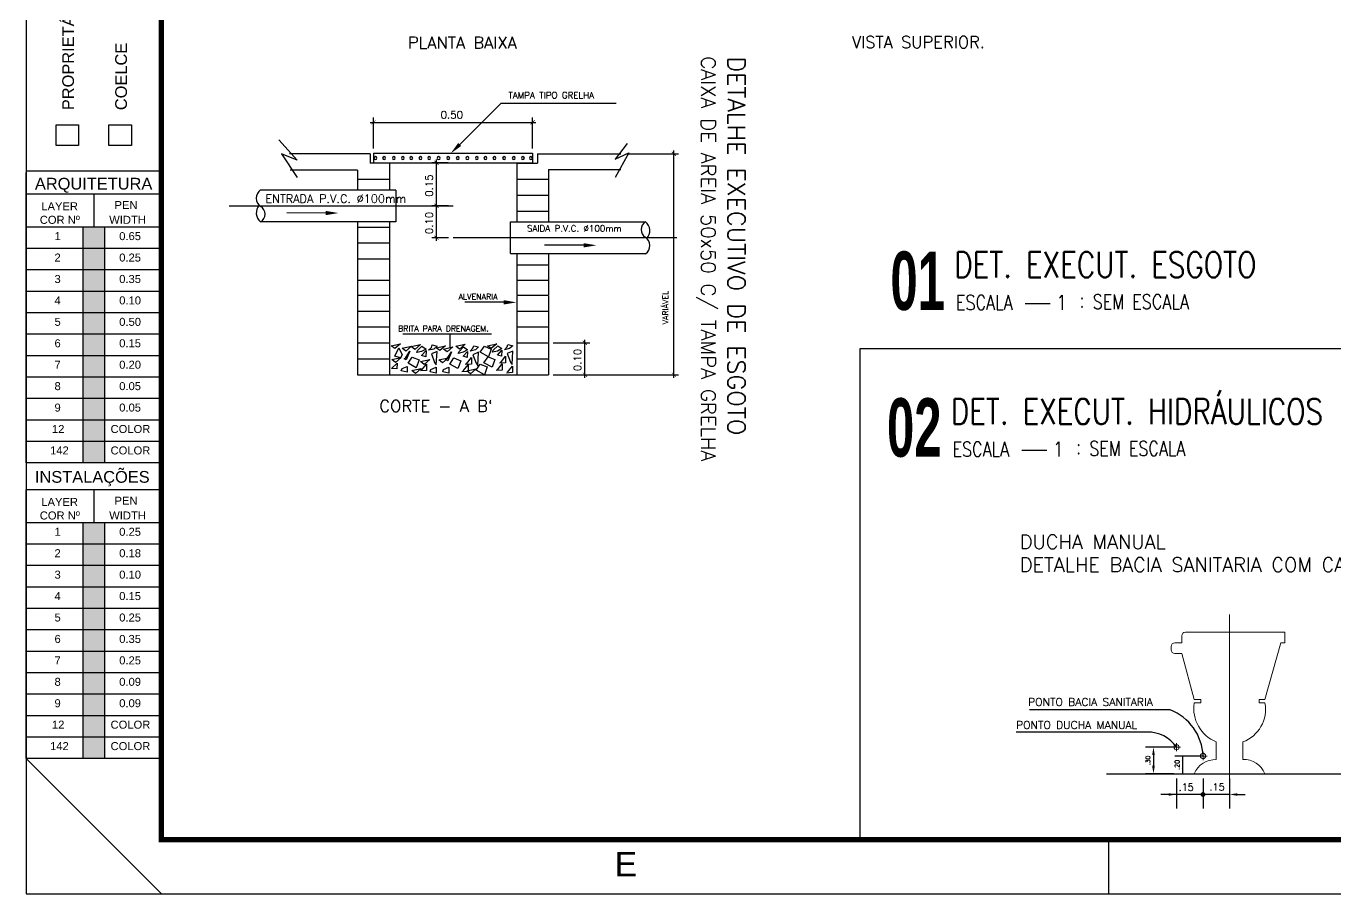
# Model space of a CAD drawing. Header units: millimetres. Extents: x 4156 to 4603, y 996 to 1078.
# Drawn here: x 4518.87 to 4543.06, y 996.22 to 1012.25 of the extents above; entities that cross this region are included whole.
import ezdxf
from ezdxf.enums import TextEntityAlignment as Align

# ---------------------------------------------------------------- set-up
doc = ezdxf.new("R2010")
doc.units = ezdxf.units.MM
doc.header["$LTSCALE"] = 20
doc.linetypes.add('CENTER2', pattern=[28.575, 19.05, -3.175, 3.175, -3.175])
doc.linetypes.add('DASHDOT2', pattern=[0.5, 0.25, -0.125, 0, -0.125])
for name, color, linetype in [('A-LAYOUT', 7, 'Continuous'), ('A-PEN-R', 1, 'Continuous'), ('CERC02', 3, 'Continuous'), ('DETALLHES_CAIXAS', 6, 'Continuous'), ("PRANCHA - PROJETU'S", 7, 'Continuous'), ('TEXT', 2, 'Continuous'), ('TUBELPAREDE', 2, 'Continuous'), ('TUBULACAO', 2, 'Continuous'), ('TXT_1', 2, 'Continuous'), ('TXT_2', 6, 'Continuous')]:
    doc.layers.add(name, color=color, linetype=linetype)
doc.layers.add('BLOCOS HIDRAULICA', color=4, linetype='Continuous', lineweight=9)
doc.styles.add('ADITIVOCAD', font='ROMANS.shx')
doc.styles.add('ARIAL', font='arial.ttf', dxfattribs={"height": 2})
doc.styles.add('REG140', font='romans.shx', dxfattribs={"width": 0.8, "height": 0.35})
doc.styles.add('REG80', font='romans.shx', dxfattribs={"width": 0.8, "height": 0.2})
doc.styles.add('ROMANS', font='romans__.ttf', dxfattribs={"height": 0.1})
doc.styles.add('SANSSERIF2', font='sanssb__.ttf', dxfattribs={"width": 0.8})

# ---------------------------------------------------------------- blocks, each defined once
blk = doc.blocks.new('ADFSGASDFG')
at = {"layer": "PRANCHA - PROJETU'S"}
h = blk.add_hatch(color=1, dxfattribs=at)
h.set_gradient(color1=(255, 0, 0), color2=(255, 0, 0), tint=1)
h.paths.add_polyline_path([(278.03, 60.265), (277.634, 60.265), (277.634, 59.869), (278.03, 59.869)])
h = blk.add_hatch(color=1, dxfattribs=at)
h.set_gradient(color1=(255, 255, 0), color2=(255, 255, 0), tint=1)
h.paths.add_polyline_path([(278.03, 59.473), (278.03, 59.869), (277.634, 59.869), (277.634, 59.473)])
h = blk.add_hatch(color=1, dxfattribs=at)
h.set_gradient(color1=(0, 255, 0), color2=(0, 255, 0), tint=1)
h.paths.add_polyline_path([(278.03, 59.473), (277.634, 59.473), (277.634, 59.077), (278.03, 59.077)])
h = blk.add_hatch(color=1, dxfattribs=at)
h.set_gradient(color1=(0, 255, 255), color2=(0, 255, 255), tint=1)
h.paths.add_polyline_path([(278.03, 59.077), (277.634, 59.077), (277.634, 58.681), (278.03, 58.681)])
h = blk.add_hatch(color=1, dxfattribs=at)
h.set_gradient(color1=(0, 0, 255), color2=(0, 0, 255), tint=1)
h.paths.add_polyline_path([(278.03, 58.681), (277.634, 58.681), (277.634, 58.285), (278.03, 58.285)])
h = blk.add_hatch(color=1, dxfattribs=at)
h.set_gradient(color1=(255, 0, 255), color2=(255, 0, 255), tint=1)
h.paths.add_polyline_path([(278.03, 58.285), (277.634, 58.285), (277.634, 57.889), (278.03, 57.889)])
h = blk.add_hatch(color=1, dxfattribs=at)
h.set_gradient(color1=(255, 255, 255), tint=1)
h.paths.add_polyline_path([(278.03, 57.889), (277.634, 57.889), (277.634, 57.493), (278.03, 57.493)])
h = blk.add_hatch(color=1, dxfattribs=at)
h.set_gradient(color1=(128, 128, 128), color2=(128, 128, 128), tint=1)
h.paths.add_polyline_path([(278.03, 57.493), (277.634, 57.493), (277.634, 57.097), (278.03, 57.097)])
h = blk.add_hatch(color=1, dxfattribs=at)
h.set_gradient(color1=(192, 192, 192), color2=(192, 192, 192), tint=1)
h.paths.add_polyline_path([(278.03, 57.097), (277.634, 57.097), (277.634, 56.701), (278.03, 56.701)])
h = blk.add_hatch(color=1, dxfattribs=at)
h.set_gradient(color1=(204, 0, 0), color2=(204, 0, 0), tint=1)
h.paths.add_polyline_path([(278.03, 56.305), (278.03, 56.701), (277.634, 56.701), (277.634, 56.305)])
h = blk.add_hatch(color=1, dxfattribs=at)
h.set_gradient(color1=(0, 153, 204), color2=(0, 153, 204), tint=1)
h.paths.add_polyline_path([(278.03, 56.305), (277.634, 56.305), (277.634, 55.909), (278.03, 55.909)])
h = blk.add_hatch(color=1, dxfattribs=at)
h.set_gradient(color1=(255, 0, 0), color2=(255, 0, 0), tint=1)
h.paths.add_polyline_path([(278.03, 54.802), (277.634, 54.802), (277.634, 54.406), (278.03, 54.406)])
h = blk.add_hatch(color=1, dxfattribs=at)
h.set_gradient(color1=(255, 255, 0), color2=(255, 255, 0), tint=1)
h.paths.add_polyline_path([(278.03, 54.01), (278.03, 54.406), (277.634, 54.406), (277.634, 54.01)])
h = blk.add_hatch(color=1, dxfattribs=at)
h.set_gradient(color1=(0, 255, 0), color2=(0, 255, 0), tint=1)
h.paths.add_polyline_path([(278.03, 54.01), (277.634, 54.01), (277.634, 53.614), (278.03, 53.614)])
h = blk.add_hatch(color=1, dxfattribs=at)
h.set_gradient(color1=(0, 255, 255), color2=(0, 255, 255), tint=1)
h.paths.add_polyline_path([(278.03, 53.614), (277.634, 53.614), (277.634, 53.218), (278.03, 53.218)])
h = blk.add_hatch(color=1, dxfattribs=at)
h.set_gradient(color1=(0, 0, 255), color2=(0, 0, 255), tint=1)
h.paths.add_polyline_path([(278.03, 53.218), (277.634, 53.218), (277.634, 52.822), (278.03, 52.822)])
h = blk.add_hatch(color=1, dxfattribs=at)
h.set_gradient(color1=(255, 0, 255), color2=(255, 0, 255), tint=1)
h.paths.add_polyline_path([(278.03, 52.822), (277.634, 52.822), (277.634, 52.426), (278.03, 52.426)])
h = blk.add_hatch(color=1, dxfattribs=at)
h.set_gradient(color1=(255, 255, 255), tint=1)
h.paths.add_polyline_path([(278.03, 52.426), (277.634, 52.426), (277.634, 52.03), (278.03, 52.03)])
h = blk.add_hatch(color=1, dxfattribs=at)
h.set_gradient(color1=(128, 128, 128), color2=(128, 128, 128), tint=1)
h.paths.add_polyline_path([(278.03, 52.03), (277.634, 52.03), (277.634, 51.634), (278.03, 51.634)])
h = blk.add_hatch(color=1, dxfattribs=at)
h.set_gradient(color1=(192, 192, 192), color2=(192, 192, 192), tint=1)
h.paths.add_polyline_path([(278.03, 51.634), (277.634, 51.634), (277.634, 51.238), (278.03, 51.238)])
h = blk.add_hatch(color=1, dxfattribs=at)
h.set_gradient(color1=(204, 0, 0), color2=(204, 0, 0), tint=1)
h.paths.add_polyline_path([(278.03, 50.842), (278.03, 51.238), (277.634, 51.238), (277.634, 50.842)])
h = blk.add_hatch(color=1, dxfattribs=at)
h.set_gradient(color1=(0, 153, 204), color2=(0, 153, 204), tint=1)
h.paths.add_polyline_path([(278.03, 50.842), (277.634, 50.842), (277.634, 50.446), (278.03, 50.446)])
at = {"layer": "PRANCHA - PROJETU'S", "color": 1}
for p, q in [((276.578, 107.346), (276.578, 47.946)), ((279.078, 47.946), (276.578, 50.446)), ((296.578, 48.946), (296.578, 47.946)), ((276.578, 47.946), (360.678, 47.946))]:
    blk.add_line(p, q, dxfattribs=at)
at = {"layer": "PRANCHA - PROJETU'S"}
for p, q in [((279.086, 61.299), (276.578, 61.299)), ((276.578, 55.909), (276.578, 61.272)), ((279.086, 60.876), (276.578, 60.876)), ((279.086, 60.876), (276.578, 60.876)), ((277.832, 60.265), (277.832, 60.876)), ((279.086, 60.876), (279.086, 55.909)), ((279.086, 60.265), (276.578, 60.265)), ((277.634, 55.909), (277.634, 60.265)), ((278.03, 55.909), (278.03, 60.265)), ((279.086, 59.869), (276.578, 59.869)), ((279.086, 59.473), (276.578, 59.473)), ((279.086, 59.077), (276.578, 59.077)), ((279.086, 58.681), (276.578, 58.681)), ((279.086, 58.285), (276.578, 58.285)), ((279.086, 57.889), (276.578, 57.889)), ((279.086, 57.493), (276.578, 57.493)), ((279.086, 57.097), (276.578, 57.097)), ((279.086, 56.701), (276.578, 56.701)), ((279.086, 56.305), (276.578, 56.305)), ((279.086, 55.909), (276.578, 55.909)), ((279.086, 55.413), (276.578, 55.413)), ((276.578, 50.446), (276.578, 55.413)), ((277.832, 54.802), (277.832, 55.413)), ((279.086, 55.413), (279.086, 50.446)), ((279.086, 54.802), (276.578, 54.802)), ((277.634, 50.446), (277.634, 54.802)), ((278.03, 50.446), (278.03, 54.802)), ((279.086, 54.406), (276.578, 54.406)), ((279.086, 54.01), (276.578, 54.01)), ((279.086, 53.614), (276.578, 53.614)), ((279.086, 53.218), (276.578, 53.218)), ((279.086, 52.822), (276.578, 52.822)), ((279.086, 52.426), (276.578, 52.426)), ((279.086, 52.03), (276.578, 52.03)), ((279.086, 51.634), (276.578, 51.634)), ((279.086, 51.238), (276.578, 51.238)), ((279.086, 50.842), (276.578, 50.842)), ((279.086, 50.446), (276.578, 50.446))]:
    blk.add_line(p, q, dxfattribs=at)
at = {"layer": "PRANCHA - PROJETU'S", "color": 4, "const_width": 0.1}
blk.add_lwpolyline([(279.078, 106.346), (359.678, 106.346), (359.678, 48.946), (279.078, 48.946)], close=True, dxfattribs=at)
at = {"layer": "PRANCHA - PROJETU'S"}
for points in [[(277.13, 62.158), (277.548, 62.158), (277.548, 61.773), (277.13, 61.773)], [(278.109, 62.158), (278.526, 62.158), (278.526, 61.773), (278.109, 61.773)]]:
    blk.add_lwpolyline(points, close=True, dxfattribs=at)
at = {"layer": "PRANCHA - PROJETU'S", "color": 2, "style": 'ARIAL'}
for s, height, p in [('PROPRIETÁRIO', 0.21676, (277.245, 62.426)), ('COELCE', 0.2168, (278.224, 62.426))]:
    blk.add_text(s, height=height, rotation=90, dxfattribs=at).set_placement(p, align=Align.TOP_LEFT)
for s, p in [('ARQUITETURA', (276.74, 61.176)), ('INSTALAÇÕES', (276.74, 55.759))]:
    blk.add_text(s, height=0.21676, dxfattribs=at).set_placement(p, align=Align.TOP_LEFT)
at = {"layer": "PRANCHA - PROJETU'S", "style": 'ARIAL'}
for s, height, p in [('LAYER', 0.1479, (276.858, 60.724)), ('PEN', 0.1479, (278.211, 60.747)), ('COR Nº', 0.1479, (276.83, 60.474)), ('WIDTH', 0.1479, (278.113, 60.474)), ('1', 0.148, (277.102, 60.173)), ('0.65', 0.1479, (278.298, 60.173)), ('2', 0.148, (277.102, 59.777)), ('0.25', 0.1479, (278.298, 59.777)), ('3', 0.148, (277.102, 59.381)), ('0.35', 0.1479, (278.298, 59.381)), ('4', 0.148, (277.102, 58.985)), ('0.10', 0.1479, (278.298, 58.985)), ('5', 0.148, (277.102, 58.589)), ('0.50', 0.1479, (278.298, 58.589)), ('6', 0.148, (277.102, 58.193)), ('0.15', 0.1479, (278.298, 58.193)), ('0.20', 0.1479, (278.298, 57.797)), ('7', 0.148, (277.102, 57.797)), ('8', 0.148, (277.102, 57.401)), ('0.05', 0.1479, (278.298, 57.401)), ('9', 0.148, (277.102, 57.005)), ('0.05', 0.1479, (278.298, 57.005)), ('12', 0.1479, (277.055, 56.609)), ('COLOR', 0.1479, (278.138, 56.609)), ('142', 0.1479, (277.02, 56.213)), ('COLOR', 0.1479, (278.138, 56.213)), ('LAYER', 0.1479, (276.858, 55.261)), ('PEN', 0.1479, (278.211, 55.284)), ('COR Nº', 0.1479, (276.83, 55.011)), ('WIDTH', 0.1479, (278.113, 55.011)), ('1', 0.148, (277.102, 54.71)), ('0.25', 0.1479, (278.298, 54.71)), ('2', 0.148, (277.102, 54.314)), ('0.18', 0.1479, (278.298, 54.314)), ('3', 0.148, (277.102, 53.918)), ('0.10', 0.1479, (278.298, 53.918)), ('4', 0.148, (277.102, 53.522)), ('0.15', 0.1479, (278.298, 53.522)), ('5', 0.148, (277.102, 53.126)), ('0.25', 0.1479, (278.298, 53.126)), ('6', 0.148, (277.102, 52.73)), ('0.35', 0.1479, (278.298, 52.73)), ('7', 0.148, (277.102, 52.334)), ('0.25', 0.1479, (278.298, 52.334)), ('8', 0.148, (277.102, 51.938)), ('0.09', 0.1479, (278.298, 51.938)), ('9', 0.148, (277.102, 51.542)), ('0.09', 0.1479, (278.298, 51.542)), ('12', 0.1479, (277.055, 51.146)), ('COLOR', 0.1479, (278.138, 51.146)), ('142', 0.1479, (277.02, 50.75)), ('COLOR', 0.1479, (278.138, 50.75))]:
    blk.add_text(s, height=height, dxfattribs=at).set_placement(p, align=Align.TOP_LEFT)
at = {"layer": "PRANCHA - PROJETU'S", "color": 50, "linetype": 'Continuous', "style": 'ARIAL'}
blk.add_text('E', height=0.45, dxfattribs=at).set_placement((287.661, 48.496), align=Align.MIDDLE)
blk = doc.blocks.new('CRBODADOSÇ')
at = {"layer": "PRANCHA - PROJETU'S", "color": 3}
blk.add_line((164.825, 196.917), (165.288, 196.917), dxfattribs=at)
at = {"layer": "PRANCHA - PROJETU'S", "color": 3, "style": 'REG80', "width": 0.8}
for s, p in [('ESCALA', (163.548, 196.799)), ('1', (165.407, 196.799)), (':', (165.829, 196.842))]:
    blk.add_text(s, height=0.27, dxfattribs=at).set_placement(p)
at = {"layer": "PRANCHA - PROJETU'S", "color": 2, "style": 'REG140', "width": 0.8}
for tag, p in [('PROJETO', (163.521, 198.067)), ('DESENHO', (163.516, 197.395))]:
    blk.add_attdef(tag, p, '', height=0.472, dxfattribs=at)
at = {"layer": "PRANCHA - PROJETU'S", "style": 'SANSSERIF2', "width": 0.6}
blk.add_attdef('00', text='', height=1.08, dxfattribs=at).set_placement((162.84, 196.795), align=Align.CENTER)
at = {"layer": "PRANCHA - PROJETU'S", "color": 3, "style": 'REG80', "width": 0.8}
blk.add_attdef('ESCALA', (166.075, 196.813), '', height=0.27, dxfattribs=at)

msp = doc.modelspace()

# ---------------------------------------------------------------- linework, layer by layer
at = {"color": 8}
for p, q in [((4540.014, 999.615), (4537.413, 999.615)), ((4539.589, 999.204), (4537.168, 999.204)), ((4540.245, 998.436), (4540.245, 998.436))]:
    msp.add_line(p, q, dxfattribs=at)
at = {"color": 8, "linetype": 'ByBlock'}
for p, q in [((4540.083, 998.926), (4539.559, 998.926)), ((4539.706, 998.779), (4539.706, 998.583)), ((4540.245, 998.763), (4540.245, 998.436)), ((4540.132, 998.349), (4540.132, 997.791)), ((4540.622, 998.349), (4540.622, 997.791)), ((4540.622, 998.349), (4540.622, 997.791)), ((4541.112, 998.349), (4541.112, 997.791)), ((4541.112, 998.052), (4539.841, 998.052)), ((4541.257, 998.052), (4541.402, 998.052))]:
    msp.add_line(p, q, dxfattribs=at)
at = {"linetype": 'ByBlock'}
for p, q in [((4540.622, 998.763), (4540.098, 998.763)), ((4540.083, 998.436), (4539.559, 998.436))]:
    msp.add_line(p, q, dxfattribs=at)
at = {"color": 8}
for centre, radius, start, end in [((4539.671, 998.728), 0.952, 2.1023, 68.8424), ((4539.605, 998.567), 0.637, 34.3393, 91.4406)]:
    msp.add_arc(centre, radius, start, end, dxfattribs=at)
at = {"color": 8, "linetype": 'ByBlock'}
for points in [[(4539.681, 998.779), (4539.73, 998.779), (4539.706, 998.926)], [(4539.681, 998.583), (4539.73, 998.583), (4539.706, 998.436)], [(4540.229, 998.671), (4540.26, 998.671), (4540.245, 998.763)], [(4540.229, 998.528), (4540.26, 998.528), (4540.245, 998.436)], [(4539.986, 998.076), (4539.986, 998.028), (4540.132, 998.052)], [(4541.257, 998.076), (4541.257, 998.028), (4541.112, 998.052)]]:
    msp.add_solid(points, dxfattribs=at)
at = {"layer": 'A-LAYOUT'}
for p, q in [((4526.885, 1010.064), (4527.65, 1010.828)), ((4527.65, 1010.828), (4529.774, 1010.828)), ((4523.54, 1010.147), (4523.88, 1009.774)), ((4529.978, 1010.079), (4529.757, 1009.791)), ((4523.591, 1009.892), (4523.88, 1009.452)), ((4523.88, 1009.774), (4523.591, 1009.892)), ((4525.292, 1009.9), (4528.233, 1009.9)), ((4525.292, 1009.9), (4525.292, 1009.723)), ((4525.292, 1009.723), (4528.233, 1009.723)), ((4528.233, 1009.9), (4528.233, 1009.723)), ((4530.012, 1009.909), (4529.757, 1009.452)), ((4529.757, 1009.791), (4530.012, 1009.909)), ((4525.703, 1009.221), (4523.206, 1009.221)), ((4525.703, 1009.221), (4525.703, 1008.633)), ((4524.411, 1008.796), (4523.69, 1008.797)), ((4525.703, 1008.633), (4523.206, 1008.633)), ((4527.821, 1008.633), (4530.319, 1008.633)), ((4527.821, 1008.045), (4527.821, 1008.633)), ((4527.821, 1008.045), (4530.319, 1008.045)), ((4529.175, 1008.203), (4528.455, 1008.202)), ((4527.7, 1007.149), (4526.98, 1007.148)), ((4525.831, 1006.563), (4527.471, 1006.563)), ((4526.704, 1006.563), (4526.704, 1006.315)), ((4525.616, 1006.343), (4525.789, 1006.381)), ((4525.684, 1006.291), (4525.616, 1006.343)), ((4525.789, 1006.381), (4525.684, 1006.291)), ((4525.684, 1006.148), (4525.759, 1006.306)), ((4525.759, 1006.306), (4525.819, 1006.178)), ((4525.819, 1006.298), (4525.993, 1006.336)), ((4525.887, 1006.246), (4525.819, 1006.298)), ((4525.993, 1006.336), (4525.887, 1006.246)), ((4525.985, 1006.328), (4526.158, 1006.366)), ((4526.053, 1006.276), (4525.985, 1006.328)), ((4526.158, 1006.366), (4526.053, 1006.276)), ((4526.106, 1006.253), (4526.188, 1006.336)), ((4526.188, 1006.336), (4526.264, 1006.283)), ((4526.309, 1006.261), (4526.362, 1006.313)), ((4526.362, 1006.313), (4526.377, 1006.359)), ((4526.377, 1006.359), (4526.467, 1006.336)), ((4526.467, 1006.336), (4526.407, 1006.283)), ((4526.452, 1006.306), (4526.625, 1006.343)), ((4526.52, 1006.253), (4526.452, 1006.306)), ((4526.625, 1006.343), (4526.52, 1006.253)), ((4526.588, 1006.283), (4526.761, 1006.321)), ((4526.761, 1006.321), (4526.655, 1006.231)), ((4526.813, 1006.336), (4526.987, 1006.374)), ((4526.881, 1006.283), (4526.813, 1006.336)), ((4526.874, 1006.238), (4526.957, 1006.321)), ((4526.987, 1006.374), (4526.881, 1006.283)), ((4526.957, 1006.321), (4527.032, 1006.268)), ((4527.077, 1006.246), (4527.13, 1006.298)), ((4527.13, 1006.298), (4527.145, 1006.343)), ((4527.145, 1006.343), (4527.235, 1006.321)), ((4527.235, 1006.321), (4527.175, 1006.268)), ((4527.265, 1006.223), (4527.341, 1006.336)), ((4527.341, 1006.336), (4527.469, 1006.283)), ((4527.401, 1006.343), (4527.574, 1006.381)), ((4527.469, 1006.291), (4527.401, 1006.343)), ((4527.574, 1006.381), (4527.469, 1006.291)), ((4527.506, 1006.261), (4527.589, 1006.343)), ((4527.664, 1006.291), (4527.582, 1006.246)), ((4527.589, 1006.343), (4527.664, 1006.291)), ((4527.71, 1006.268), (4527.762, 1006.321)), ((4527.808, 1006.291), (4527.71, 1006.268)), ((4527.762, 1006.321), (4527.777, 1006.366)), ((4527.777, 1006.366), (4527.868, 1006.343)), ((4527.868, 1006.343), (4527.808, 1006.291)), ((4525.631, 1006.088), (4525.804, 1006.125)), ((4525.699, 1006.035), (4525.631, 1006.088)), ((4525.789, 1006.118), (4525.684, 1006.148)), ((4525.804, 1006.125), (4525.699, 1006.035)), ((4525.819, 1006.178), (4525.789, 1006.118)), ((4525.857, 1006.103), (4525.887, 1006.125)), ((4525.895, 1006.08), (4525.857, 1006.103)), ((4525.887, 1006.125), (4525.962, 1006.246)), ((4525.962, 1006.246), (4525.895, 1006.08)), ((4525.932, 1006.02), (4526.008, 1006.133)), ((4526.008, 1006.133), (4526.136, 1006.08)), ((4526.136, 1006.08), (4526.083, 1005.937)), ((4526.09, 1006.216), (4526.106, 1006.253)), ((4526.181, 1006.238), (4526.09, 1006.216)), ((4526.158, 1006.05), (4526.331, 1006.088)), ((4526.226, 1005.997), (4526.158, 1006.05)), ((4526.264, 1006.283), (4526.181, 1006.238)), ((4526.181, 1006.163), (4526.264, 1006.253)), ((4526.256, 1006.14), (4526.181, 1006.163)), ((4526.331, 1006.088), (4526.226, 1005.997)), ((4526.264, 1006.253), (4526.256, 1006.14)), ((4526.407, 1006.283), (4526.309, 1006.261)), ((4526.467, 1006.238), (4526.362, 1006.193)), ((4526.362, 1006.193), (4526.422, 1006.035)), ((4526.452, 1005.99), (4526.467, 1006.238)), ((4526.497, 1006.08), (4526.67, 1006.118)), ((4526.565, 1006.027), (4526.497, 1006.08)), ((4526.67, 1006.118), (4526.565, 1006.027)), ((4526.655, 1006.231), (4526.588, 1006.283)), ((4526.625, 1006.088), (4526.655, 1006.11)), ((4526.663, 1006.065), (4526.625, 1006.088)), ((4526.655, 1006.11), (4526.731, 1006.231)), ((4526.731, 1006.231), (4526.663, 1006.065)), ((4526.7, 1006.005), (4526.776, 1006.118)), ((4526.776, 1006.118), (4526.904, 1006.065)), ((4526.904, 1006.065), (4526.851, 1005.922)), ((4526.859, 1006.2), (4526.874, 1006.238)), ((4526.949, 1006.223), (4526.859, 1006.2)), ((4527.032, 1006.268), (4526.949, 1006.223)), ((4526.949, 1006.148), (4527.032, 1006.238)), ((4527.024, 1006.125), (4526.949, 1006.148)), ((4527.009, 1006.012), (4527.1, 1006.125)), ((4527.032, 1006.238), (4527.024, 1006.125)), ((4527.175, 1006.268), (4527.077, 1006.246)), ((4527.1, 1006.125), (4527.1, 1006.005)), ((4527.235, 1006.223), (4527.13, 1006.178)), ((4527.13, 1006.178), (4527.19, 1006.02)), ((4527.22, 1005.975), (4527.235, 1006.223)), ((4527.416, 1006.14), (4527.265, 1006.223)), ((4527.333, 1006.027), (4527.408, 1006.14)), ((4527.408, 1006.14), (4527.536, 1006.088)), ((4527.469, 1006.283), (4527.416, 1006.14)), ((4527.536, 1006.088), (4527.484, 1005.945)), ((4527.491, 1006.223), (4527.506, 1006.261)), ((4527.582, 1006.246), (4527.491, 1006.223)), ((4527.582, 1006.17), (4527.664, 1006.261)), ((4527.657, 1006.148), (4527.582, 1006.17)), ((4527.642, 1006.035), (4527.732, 1006.148)), ((4527.664, 1006.261), (4527.657, 1006.148)), ((4527.732, 1006.148), (4527.732, 1006.027)), ((4527.868, 1006.246), (4527.762, 1006.2)), ((4527.762, 1006.2), (4527.823, 1006.042)), ((4527.853, 1005.997), (4527.868, 1006.246)), ((4525.586, 1005.808), (4527.939, 1005.808)), ((4525.624, 1005.922), (4525.729, 1006.02)), ((4525.721, 1005.914), (4525.624, 1005.922)), ((4525.729, 1006.02), (4525.721, 1005.914)), ((4525.804, 1005.877), (4525.819, 1005.922)), ((4525.917, 1005.854), (4525.804, 1005.877)), ((4525.819, 1005.922), (4525.917, 1005.96)), ((4525.917, 1005.96), (4525.917, 1005.854)), ((4526.083, 1005.937), (4525.932, 1006.02)), ((4526, 1005.884), (4526.173, 1005.922)), ((4526.068, 1005.832), (4526, 1005.884)), ((4526.173, 1005.922), (4526.068, 1005.832)), ((4526.271, 1005.884), (4526.158, 1005.877)), ((4526.181, 1005.892), (4526.271, 1006.005)), ((4526.271, 1006.005), (4526.271, 1005.884)), ((4526.339, 1005.862), (4526.354, 1005.907)), ((4526.452, 1005.839), (4526.339, 1005.862)), ((4526.354, 1005.907), (4526.452, 1005.945)), ((4526.422, 1006.035), (4526.452, 1005.99)), ((4526.452, 1005.945), (4526.452, 1005.839)), ((4526.572, 1005.862), (4526.588, 1005.907)), ((4526.685, 1005.839), (4526.572, 1005.862)), ((4526.588, 1005.907), (4526.685, 1005.945)), ((4526.685, 1005.945), (4526.685, 1005.839)), ((4526.851, 1005.922), (4526.7, 1006.005)), ((4527.039, 1005.869), (4526.926, 1005.862)), ((4526.949, 1005.877), (4527.039, 1005.99)), ((4527.1, 1006.005), (4526.987, 1005.997)), ((4527.017, 1005.877), (4527.19, 1005.914)), ((4527.085, 1005.824), (4527.017, 1005.877)), ((4527.039, 1005.99), (4527.039, 1005.869)), ((4527.19, 1005.914), (4527.085, 1005.824)), ((4527.19, 1006.02), (4527.22, 1005.975)), ((4527.19, 1005.892), (4527.265, 1006.005)), ((4527.341, 1005.809), (4527.19, 1005.892)), ((4527.265, 1006.005), (4527.393, 1005.952)), ((4527.484, 1005.945), (4527.333, 1006.027)), ((4527.393, 1005.952), (4527.341, 1005.809)), ((4527.672, 1005.892), (4527.559, 1005.884)), ((4527.582, 1005.899), (4527.672, 1006.012)), ((4527.732, 1006.027), (4527.619, 1006.02)), ((4527.672, 1006.012), (4527.672, 1005.892)), ((4527.86, 1005.847), (4527.747, 1005.839)), ((4527.77, 1005.854), (4527.86, 1005.967)), ((4527.823, 1006.042), (4527.853, 1005.997)), ((4527.86, 1005.967), (4527.86, 1005.847))]:
    msp.add_line(p, q, dxfattribs=at)
at = {"layer": 'A-LAYOUT', "linetype": 'ByBlock'}
for p, q in [((4525.233, 1010.471), (4528.291, 1010.471)), ((4525.292, 1009.988), (4525.292, 1010.559)), ((4528.233, 1009.988), (4528.233, 1010.559)), ((4530.842, 1005.749), (4530.842, 1009.948)), ((4526.674, 1009.723), (4526.368, 1009.723)), ((4526.457, 1008.868), (4526.457, 1009.782)), ((4529.952, 1009.889), (4530.931, 1009.889)), ((4526.457, 1008.28), (4526.457, 1008.986)), ((4526.677, 1008.927), (4526.368, 1008.927)), ((4526.677, 1008.927), (4526.368, 1008.927)), ((4526.677, 1008.339), (4526.368, 1008.339)), ((4528.615, 1006.396), (4529.288, 1006.396)), ((4529.2, 1005.749), (4529.2, 1006.455)), ((4528.615, 1005.808), (4530.931, 1005.808)), ((4528.615, 1005.808), (4529.288, 1005.808))]:
    msp.add_line(p, q, dxfattribs=at)
at = {"layer": 'A-LAYOUT', "linetype": 'CENTER2'}
for p, q in [((4522.627, 1008.927), (4526.766, 1008.927)), ((4530.897, 1008.339), (4526.766, 1008.339))]:
    msp.add_line(p, q, dxfattribs=at)
at = {"layer": 'A-LAYOUT', "linetype": 'ByBlock', "const_width": 0.0115}
for points in [[(4525.33, 1010.509), (4525.254, 1010.433)], [(4528.194, 1010.433), (4528.271, 1010.509)], [(4530.881, 1009.851), (4530.804, 1009.928)], [(4526.495, 1009.685), (4526.418, 1009.762)], [(4526.418, 1008.966), (4526.495, 1008.889)], [(4526.495, 1008.889), (4526.418, 1008.966)], [(4526.418, 1008.377), (4526.495, 1008.301)], [(4529.238, 1006.358), (4529.161, 1006.435)], [(4529.161, 1005.846), (4529.238, 1005.77)], [(4530.804, 1005.846), (4530.881, 1005.77)]]:
    msp.add_lwpolyline(points, dxfattribs=at)
at = {"layer": 'A-LAYOUT'}
for centre, radius, start, end in [((4525.328, 1009.812), 0.0265, 0, 180), ((4525.328, 1009.812), 0.0265, 180, 0), ((4525.487, 1009.812), 0.0265, 0, 180), ((4525.487, 1009.812), 0.0265, 180, 0), ((4525.667, 1009.812), 0.0265, 0, 180), ((4525.667, 1009.812), 0.0265, 180, 0), ((4525.833, 1009.812), 0.0265, 0, 180), ((4525.833, 1009.812), 0.0265, 180, 0), ((4525.99, 1009.812), 0.0265, 0, 180), ((4525.99, 1009.812), 0.0265, 180, 0), ((4526.158, 1009.812), 0.0265, 0, 180), ((4526.158, 1009.812), 0.0265, 180, 0), ((4526.32, 1009.812), 0.0265, 0, 180), ((4526.32, 1009.812), 0.0265, 180, 0), ((4526.496, 1009.812), 0.0265, 0, 180), ((4526.496, 1009.812), 0.0265, 180, 0), ((4526.673, 1009.812), 0.0265, 0, 180), ((4526.673, 1009.812), 0.0265, 180, 0), ((4526.849, 1009.812), 0.0265, 0, 180), ((4526.849, 1009.812), 0.0265, 180, 0), ((4527.026, 1009.812), 0.0265, 0, 180), ((4527.026, 1009.812), 0.0265, 180, 0), ((4527.202, 1009.812), 0.0265, 0, 180), ((4527.202, 1009.812), 0.0265, 180, 0), ((4527.36, 1009.812), 0.0265, 0, 180), ((4527.36, 1009.812), 0.0265, 180, 0), ((4527.526, 1009.812), 0.0265, 0, 180), ((4527.526, 1009.812), 0.0265, 180, 0), ((4527.704, 1009.812), 0.0265, 0, 180), ((4527.704, 1009.812), 0.0265, 180, 0), ((4527.883, 1009.812), 0.0265, 0, 180), ((4527.883, 1009.812), 0.0265, 180, 0), ((4528.054, 1009.812), 0.0265, 0, 180), ((4528.054, 1009.812), 0.0265, 180, 0), ((4528.2, 1009.812), 0.0265, 0, 180), ((4528.2, 1009.812), 0.0265, 180, 0), ((4523.307, 1009.07), 0.182, 123.7472, 237.834), ((4523.335, 1008.797), 0.209, 137.2811, 231.8539), ((4523.122, 1008.776), 0.166, 300.4664, 57.834), ((4530.403, 1008.49), 0.166, 120.4664, 237.834), ((4530.19, 1008.469), 0.209, 317.2811, 51.8539), ((4530.218, 1008.196), 0.182, 303.7472, 57.834)]:
    msp.add_arc(centre, radius, start, end, dxfattribs=at)
for points in [[(4526.913, 1010.036), (4526.858, 1010.091), (4526.719, 1009.897)], [(4524.411, 1008.835), (4524.411, 1008.757), (4524.646, 1008.796)], [(4529.175, 1008.239), (4529.175, 1008.16), (4529.411, 1008.199)], [(4527.7, 1007.185), (4527.7, 1007.106), (4527.936, 1007.145)]]:
    msp.add_solid(points, dxfattribs=at)
at = {"layer": 'A-PEN-R'}
for p, q in [((4534.288, 997.216), (4534.288, 1006.295)), ((4534.288, 1006.295), (4584.473, 1006.295))]:
    msp.add_line(p, q, dxfattribs=at)
at = {"layer": 'BLOCOS HIDRAULICA', "linetype": 'DASHDOT2'}
msp.add_line((4541.112, 997.946), (4541.112, 1001.377), dxfattribs=at)
at = {"layer": 'BLOCOS HIDRAULICA'}
for p, q in [((4540.23, 1000.854), (4540.23, 1000.984)), ((4540.295, 1001.05), (4542.135, 1001.05)), ((4542.135, 1001.05), (4542.135, 1000.854)), ((4540.034, 1000.723), (4540.034, 1000.788)), ((4540.099, 1000.854), (4540.23, 1000.854)), ((4542.059, 1000.854), (4541.765, 999.808)), ((4542.135, 1000.854), (4542.059, 1000.854)), ((4540.23, 1000.658), (4540.099, 1000.658)), ((4540.458, 999.808), (4540.23, 1000.658)), ((4540.58, 999.808), (4540.458, 999.808)), ((4540.58, 999.743), (4540.58, 999.808)), ((4541.765, 999.808), (4541.656, 999.808)), ((4540.458, 999.743), (4540.58, 999.743)), ((4541.656, 999.743), (4541.765, 999.743)), ((4540.057, 998.926), (4540.206, 998.926)), ((4540.867, 998.697), (4540.867, 999.024)), ((4541.357, 999.024), (4541.357, 998.697)), ((4540.548, 998.763), (4540.696, 998.763))]:
    msp.add_line(p, q, dxfattribs=at)
at = {"layer": 'BLOCOS HIDRAULICA', "color": 8}
for p, q in [((4541.656, 999.808), (4541.656, 999.743)), ((4541.765, 998.436), (4540.458, 998.436))]:
    msp.add_line(p, q, dxfattribs=at)
at = {"layer": 'BLOCOS HIDRAULICA', "linetype": 'Continuous'}
for p, q in [((4540.132, 998.852), (4540.132, 999)), ((4540.622, 998.689), (4540.622, 998.837))]:
    msp.add_line(p, q, dxfattribs=at)
at = {"layer": 'BLOCOS HIDRAULICA'}
for centre in [(4540.132, 998.926), (4540.622, 998.763)]:
    msp.add_circle(centre, 0.0481, dxfattribs=at)
for centre, radius, start, end in [((4540.295, 1000.984), 0.0653, 90, 180), ((4540.099, 1000.788), 0.0653, 90, 180), ((4540.099, 1000.723), 0.0653, 180, 270), ((4541.114, 999.64), 0.664, 171.092, 248.1169), ((4541.137, 999.624), 0.639, 290.0734, 10.7177), ((4540.853, 998.268), 0.429, 88.2287, 157.0098), ((4541.379, 998.283), 0.415, 21.6607, 93.1009)]:
    msp.add_arc(centre, radius, start, end, dxfattribs=at)
at = {"layer": 'DETALLHES_CAIXAS'}
for p, q in [((4525.229, 1009.889), (4523.742, 1009.889)), ((4525.229, 1009.889), (4525.229, 1009.714)), ((4525.586, 1009.714), (4525.229, 1009.714)), ((4525.586, 1009.714), (4525.586, 1009.221)), ((4527.939, 1009.714), (4527.939, 1008.633)), ((4527.939, 1009.714), (4528.321, 1009.714)), ((4528.321, 1009.889), (4529.864, 1009.889)), ((4528.321, 1009.889), (4528.321, 1009.714)), ((4524.998, 1009.586), (4523.754, 1009.586)), ((4524.998, 1009.586), (4524.998, 1009.221)), ((4528.527, 1009.6), (4528.527, 1008.633)), ((4528.527, 1009.6), (4529.864, 1009.6)), ((4524.998, 1009.42), (4525.586, 1009.42)), ((4527.939, 1009.42), (4528.527, 1009.42)), ((4527.939, 1009.126), (4528.527, 1009.126)), ((4527.939, 1008.831), (4528.527, 1008.831)), ((4524.998, 1008.633), (4524.998, 1007.279)), ((4524.998, 1008.537), (4525.586, 1008.537)), ((4525.586, 1008.633), (4525.586, 1007.279)), ((4524.998, 1008.243), (4525.586, 1008.243)), ((4527.939, 1008.045), (4527.939, 1007.279)), ((4528.527, 1008.045), (4528.527, 1007.279)), ((4524.998, 1007.949), (4525.586, 1007.949)), ((4527.939, 1007.836), (4528.527, 1007.836)), ((4524.998, 1007.558), (4525.586, 1007.558)), ((4527.939, 1007.558), (4528.527, 1007.558)), ((4524.998, 1007.279), (4524.998, 1005.808)), ((4524.998, 1007.279), (4525.586, 1007.279)), ((4525.586, 1007.279), (4525.586, 1005.808)), ((4527.939, 1007.279), (4528.527, 1007.279)), ((4527.939, 1007.263), (4527.939, 1005.808)), ((4528.527, 1007.263), (4528.527, 1005.808)), ((4524.998, 1006.985), (4525.586, 1006.985)), ((4527.939, 1006.985), (4528.527, 1006.985)), ((4524.998, 1006.691), (4525.586, 1006.691)), ((4527.939, 1006.691), (4528.527, 1006.691)), ((4524.998, 1006.396), (4525.586, 1006.396)), ((4527.939, 1006.396), (4528.527, 1006.396)), ((4524.998, 1006.102), (4525.586, 1006.102)), ((4527.939, 1006.102), (4528.527, 1006.102)), ((4524.998, 1005.808), (4525.586, 1005.808)), ((4527.939, 1005.808), (4528.527, 1005.808))]:
    msp.add_line(p, q, dxfattribs=at)
at = {"layer": 'TUBELPAREDE'}
msp.add_line((4538.835, 998.436), (4543.318, 998.436), dxfattribs=at)
at = {"layer": 'TUBULACAO', "color": 8, "const_width": 0.0454}
msp.add_lwpolyline([(4540.599, 998.052, 1), (4540.644, 998.052, 1)], format="xyb", close=True, dxfattribs=at)

# ---------------------------------------------------------------- block references
at = {"layer": "PRANCHA - PROJETU'S", "color": 1}
msp.add_blockref('ADFSGASDFG', (4242.295, 948.27), dxfattribs=at)
at = {"layer": "PRANCHA - PROJETU'S"}
for p, values in [((4372.508, 810.209), {'ESCALA': 'SEM ESCALA', 'DESENHO': 'DET. EXECUT. ESGOTO', '00': '01'}), ((4372.445, 807.498), {'ESCALA': 'SEM ESCALA', 'DESENHO': 'DET. EXECUT. HIDRÁULICOS', '00': '02'})]:
    msp.add_blockref('CRBODADOSÇ', p, dxfattribs=at).add_auto_attribs(values)

# ---------------------------------------------------------------- texts
at = {"color": 8, "linetype": 'ByBlock', "style": 'ROMANS'}
msp.add_text('.30', height=0.0817, rotation=90, dxfattribs=at).set_placement((4539.604, 998.682), align=Align.MIDDLE_CENTER)
msp.add_text('.20', height=0.0871, rotation=90, dxfattribs=at).set_placement((4540.143, 998.599), align=Align.MIDDLE)
for p in [(4540.311, 998.187), (4540.881, 998.19)]:
    msp.add_text('.15', height=0.1307, dxfattribs=at).set_placement(p, align=Align.MIDDLE_CENTER)
at = {"layer": 'A-LAYOUT', "style": 'ROMANS'}
for s, height, p in [('TAMPA TIPO GRELHA ', 0.11764, (4527.785, 1010.973)), ('ENTRADA P.V.C. %%C100mm', 0.15293, (4523.296, 1009.061)), ('SAIDA P.V.C. %%C100mm', 0.11764, (4528.129, 1008.511)), ('ALVENARIA', 0.1059, (4526.863, 1007.249)), ('BRITA PARA DRENAGEM.', 0.10587, (4525.746, 1006.661))]:
    msp.add_text(s, height=height, dxfattribs=at).set_placement(p, align=Align.MIDDLE_LEFT)
msp.add_text('0.50', height=0.1376, dxfattribs=at).set_placement((4526.533, 1010.54))
for s, height, p in [('0.15', 0.1376, (4526.388, 1009.096)), ('0.10', 0.1376, (4526.388, 1008.404)), ('VARIÁVEL', 0.1059, (4530.74, 1006.737)), ('0.10', 0.1376, (4529.131, 1005.873))]:
    msp.add_text(s, height=height, rotation=90, dxfattribs=at).set_placement(p)
at = {"layer": 'CERC02', "style": 'ROMANS'}
for s, p in [('PONTO BACIA SANITARIA', (4537.39, 999.833)), ('PONTO DUCHA MANUAL', (4537.167, 999.408))]:
    msp.add_text(s, height=0.1452, dxfattribs=at).set_placement(p, align=Align.TOP_LEFT)
at = {"layer": 'TEXT', "style": 'ROMANS'}
for s, p in [('DUCHA MANUAL', (4537.235, 1002.85)), ('DETALHE BACIA SANITARIA COM CAIXA ACOPLADA', (4537.235, 1002.428))]:
    msp.add_text(s, height=0.26136, dxfattribs=at).set_placement(p, align=Align.TOP_LEFT)
at = {"layer": 'TXT_1', "style": 'ADITIVOCAD'}
for s, p in [('PLANTA BAIXA', (4526.933, 1011.943)), ('VISTA SUPERIOR.', (4535.362, 1011.954)), ('CORTE - A B`', (4526.45, 1005.23))]:
    msp.add_text(s, height=0.22057, dxfattribs=at).set_placement(p, align=Align.MIDDLE)
at = {"layer": 'TXT_2', "style": 'ADITIVOCAD'}
for s, height, p in [('CAIXA DE AREIA 50x50 C/ TAMPA GRELHA', 0.26468, (4531.347, 1011.69)), ('DETALHE EXECUTIVO DE ESGOTO', 0.3235, (4531.839, 1011.69))]:
    msp.add_text(s, height=height, rotation=270, dxfattribs=at).set_placement(p)

doc.saveas('drawing.dxf')
